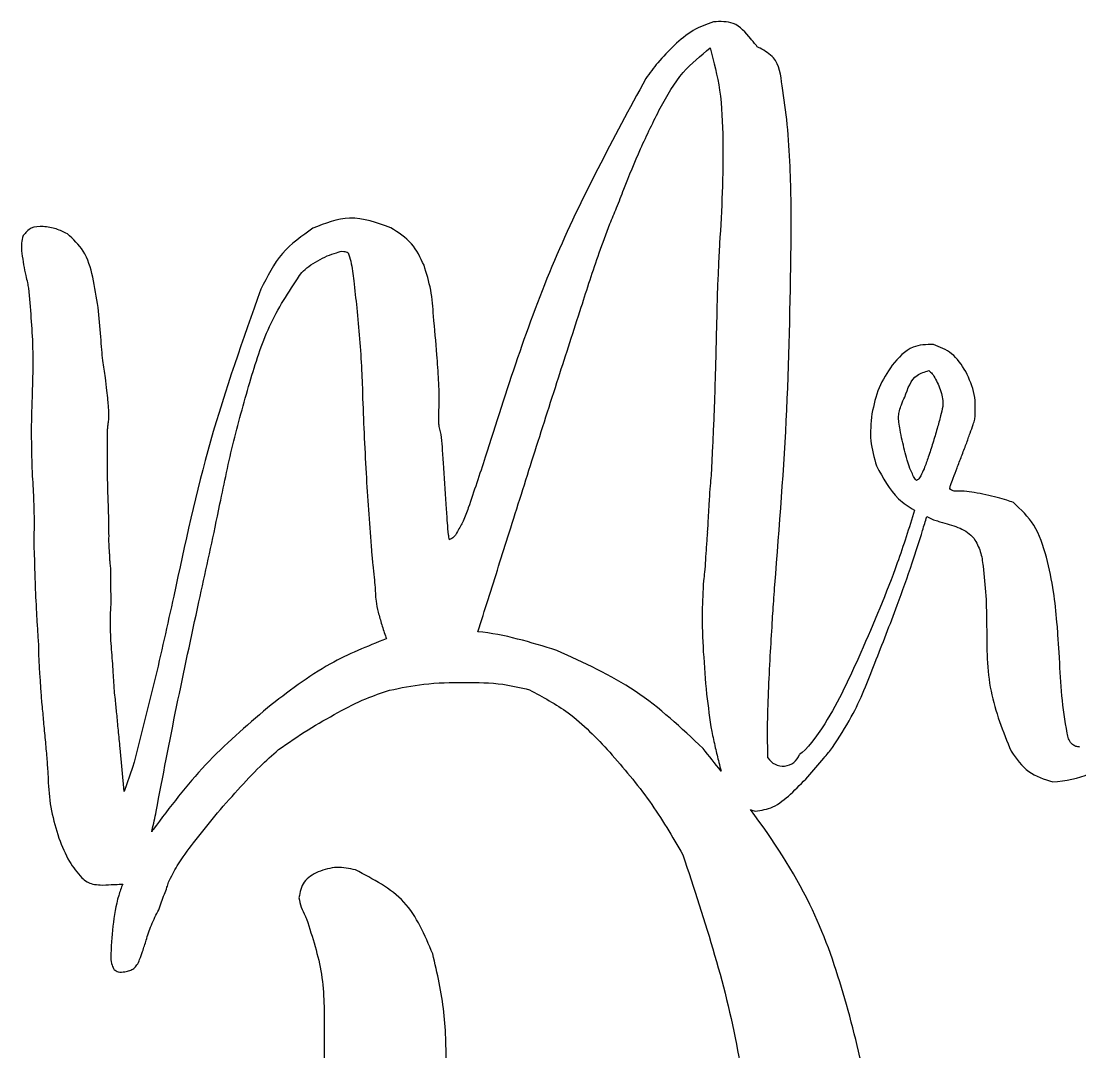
# Model space of a CAD drawing. Header units: inches. Extents: x -0.84 to 5.76, y -6.47 to 3.06.
# Drawn here: x -0.839 to 1.25, y 0.639 to 2.673 of the extents above; entities that cross this region are included whole.
import ezdxf

# ---------------------------------------------------------------- set-up
doc = ezdxf.new("R2010")
doc.units = ezdxf.units.IN
doc.header["$MEASUREMENT"] = 0

msp = doc.modelspace()

# ---------------------------------------------------------------- linework, layer by layer
for p, q in [((0.5253, 1.8351), (0.5225, 1.7762)), ((-0.4517, 1.6958), (-0.4469, 1.72)), ((1.2356, 1.2456), (1.2334, 1.2473))]:
    msp.add_line(p, q)
at = {"flags": 128}
for points in [[(-0.6647, 1.6284), (-0.6649, 1.6303), (-0.6659, 1.6302), (-0.6654, 1.6307)], [(-0.6647, 1.6284), (-0.6649, 1.6303), (-0.6659, 1.6302), (-0.6654, 1.6307)], [(-0.6647, 1.6284), (-0.6649, 1.6303), (-0.6659, 1.6302), (-0.6654, 1.6307)], [(-0.6191, 1.2), (-0.6357, 1.1527), (-0.6437, 1.2383)], [(-0.6191, 1.2), (-0.6357, 1.1527), (-0.6437, 1.2383)]]:
    msp.add_lwpolyline(points, dxfattribs=at)
msp.add_arc((0.6641, 1.2373), 0.0345, 211.0704, 340.4881)
for points, knots in [([(0.527, 2.6711), (0.5132, 2.6662), (0.4844, 2.6561), (0.4616, 2.6356), (0.4497, 2.6248)], [-0.2308126, -0.2308126, -0.2308126, -0.2308126, -0.1209726, 0, 0, 0, 0]), ([(0.6011, 2.6377), (0.5904, 2.6502), (0.5707, 2.6733), (0.5407, 2.6718), (0.527, 2.6711)], [-0.2173283, -0.2173283, -0.2173283, -0.2173283, -0.0994226, 0, 0, 0, 0]), ([(0.6117, 2.6243), (0.61, 2.6262), (0.6063, 2.6306), (0.6029, 2.6352), (0.6011, 2.6377)], [-0.04339881, -0.04339881, -0.04339881, -0.04339881, -0.02361331, 0, 0, 0, 0]), ([(0.4497, 2.6248), (0.4386, 2.6137), (0.4182, 2.5932), (0.4013, 2.5698), (0.3935, 2.5591)], [-0.2197938, -0.2197938, -0.2197938, -0.2197938, -0.1004178, 0, 0, 0, 0]), ([(0.422, 2.5012), (0.4357, 2.5258), (0.4612, 2.5715), (0.5019, 2.6044), (0.5207, 2.6196)], [-0.3946049, -0.3946049, -0.3946049, -0.3946049, -0.1829635, 0, 0, 0, 0]), ([(0.5207, 2.6196), (0.5278, 2.592), (0.5432, 2.5326), (0.5448, 2.4711), (0.5457, 2.4382)], [-0.4664429, -0.4664429, -0.4664429, -0.4664429, -0.2500404, 0, 0, 0, 0]), ([(0.6192, 2.6193), (0.618, 2.6196), (0.615, 2.6203), (0.6129, 2.6227), (0.6117, 2.6243)], [-0.02340834, -0.02340834, -0.02340834, -0.02340834, -0.0145297, 0, 0, 0, 0]), ([(0.6626, 2.5451), (0.66, 2.5657), (0.6559, 2.5979), (0.6289, 2.6137), (0.6192, 2.6193)], [-0.2290135, -0.2290135, -0.2290135, -0.2290135, -0.0822523, 0, 0, 0, 0]), ([(0.3935, 2.5591), (0.3295, 2.4411), (0.2001, 2.2023), (0.1183, 1.9432), (0.0769, 1.8121)], [-2.064999, -2.064999, -2.064999, -2.064999, -1.044405, 0, 0, 0, 0]), ([(0.6783, 2.3861), (0.677, 2.4137), (0.6744, 2.467), (0.6664, 2.5197), (0.6626, 2.5451)], [-0.4059474, -0.4059474, -0.4059474, -0.4059474, -0.1956531, 0, 0, 0, 0]), ([(0.3503, 2.341), (0.361, 2.3678), (0.3826, 2.4222), (0.4088, 2.4746), (0.422, 2.5012)], [-0.4460013, -0.4460013, -0.4460013, -0.4460013, -0.2264444, 0, 0, 0, 0]), ([(0.5457, 2.4382), (0.5456, 2.4036), (0.5454, 2.3354), (0.5412, 2.2675), (0.5391, 2.2341)], [-0.5188171, -0.5188171, -0.5188171, -0.5188171, -0.2548894, 0, 0, 0, 0]), ([(0.6803, 2.2619), (0.6804, 2.2786), (0.6807, 2.3201), (0.6792, 2.3615), (0.6783, 2.3861)], [-0.3157235, -0.3157235, -0.3157235, -0.3157235, -0.1878887, 0, 0, 0, 0]), ([(0.3226, 2.2725), (0.3272, 2.2831), (0.3369, 2.3057), (0.3457, 2.3287), (0.3503, 2.341)], [-0.1877027, -0.1877027, -0.1877027, -0.1877027, -0.1001695, 0, 0, 0, 0]), ([(-0.1096, 2.2649), (-0.1367, 2.2748), (-0.1884, 2.2937), (-0.2393, 2.2736), (-0.2635, 2.2641)], [-0.4033183, -0.4033183, -0.4033183, -0.4033183, -0.1913132, 0, 0, 0, 0]), ([(-0.7955, 2.2674), (-0.8039, 2.2674), (-0.8199, 2.2675), (-0.8302, 2.2553), (-0.8351, 2.2496)], [-0.1154325, -0.1154325, -0.1154325, -0.1154325, -0.0549679, 0, 0, 0, 0]), ([(-0.7479, 2.2528), (-0.7551, 2.2564), (-0.7701, 2.2641), (-0.7868, 2.2663), (-0.7955, 2.2674)], [-0.1273892, -0.1273892, -0.1273892, -0.1273892, -0.066185, 0, 0, 0, 0]), ([(-0.2635, 2.2641), (-0.285, 2.2489), (-0.3294, 2.2176), (-0.3535, 2.1688), (-0.3659, 2.1438)], [-0.4068825, -0.4068825, -0.4068825, -0.4068825, -0.2094814, 0, 0, 0, 0]), ([(-0.0441, 2.191), (-0.0512, 2.2061), (-0.0659, 2.237), (-0.0947, 2.2555), (-0.1096, 2.2649)], [-0.2553476, -0.2553476, -0.2553476, -0.2553476, -0.1308889, 0, 0, 0, 0]), ([(0.2662, 2.1084), (0.2777, 2.1442), (0.2954, 2.1993), (0.3155, 2.2535), (0.3226, 2.2725)], [-0.4410017, -0.4410017, -0.4410017, -0.4410017, -0.1546226, 0, 0, 0, 0]), ([(0.6806, 2.252), (0.6805, 2.2535), (0.6802, 2.2568), (0.6803, 2.26), (0.6803, 2.2619)], [-0.02494809, -0.02494809, -0.02494809, -0.02494809, -0.01376884, 0, 0, 0, 0]), ([(-0.8351, 2.2496), (-0.8365, 2.2446), (-0.8396, 2.233), (-0.8383, 2.2211), (-0.8375, 2.2143)], [-0.09047128, -0.09047128, -0.09047128, -0.09047128, -0.05134368, 0, 0, 0, 0]), ([(-0.6977, 2.1676), (-0.7023, 2.1858), (-0.7108, 2.2192), (-0.7362, 2.2423), (-0.7479, 2.2528)], [-0.256154, -0.256154, -0.256154, -0.256154, -0.1168538, 0, 0, 0, 0]), ([(0.6483, 1.5608), (0.6574, 1.6758), (0.6756, 1.9059), (0.6789, 2.1366), (0.6806, 2.252)], [-1.758024, -1.758024, -1.758024, -1.758024, -0.879474, 0, 0, 0, 0]), ([(-0.2539, 2.1998), (-0.2477, 2.2032), (-0.2358, 2.2095), (-0.2231, 2.2138), (-0.217, 2.2158)], [-0.1022049, -0.1022049, -0.1022049, -0.1022049, -0.0486643, 0, 0, 0, 0]), ([(-0.217, 2.2158), (-0.2121, 2.2174), (-0.2043, 2.2199), (-0.1967, 2.2169), (-0.1939, 2.2158)], [-0.06032464, -0.06032464, -0.06032464, -0.06032464, -0.02276147, 0, 0, 0, 0]), ([(-0.1939, 2.2158), (-0.1921, 2.2102), (-0.1862, 2.1921), (-0.1842, 2.1731), (-0.1829, 2.1601)], [-0.1445139, -0.1445139, -0.1445139, -0.1445139, -0.0992496, 0, 0, 0, 0]), ([(0.5391, 2.2341), (0.5383, 2.2183), (0.5368, 2.1883), (0.5355, 2.1582), (0.5348, 2.144)], [-0.2291858, -0.2291858, -0.2291858, -0.2291858, -0.1088813, 0, 0, 0, 0]), ([(-0.8375, 2.2143), (-0.8365, 2.2068), (-0.8345, 2.1922), (-0.8314, 2.1776), (-0.83, 2.1705)], [-0.1129991, -0.1129991, -0.1129991, -0.1129991, -0.0556251, 0, 0, 0, 0]), ([(-0.2854, 2.1766), (-0.2808, 2.1808), (-0.2712, 2.1896), (-0.2599, 2.1963), (-0.2539, 2.1998)], [-0.09962393, -0.09962393, -0.09962393, -0.09962393, -0.05284193, 0, 0, 0, 0]), ([(-0.3858, 1.967), (-0.3742, 2.0045), (-0.351, 2.0793), (-0.3072, 2.1442), (-0.2854, 2.1766)], [-0.5931906, -0.5931906, -0.5931906, -0.5931906, -0.2961571, 0, 0, 0, 0]), ([(-0.0254, 2.0905), (-0.0266, 2.1079), (-0.0289, 2.1421), (-0.0391, 2.1748), (-0.0441, 2.191)], [-0.26041, -0.26041, -0.26041, -0.26041, -0.1286117, 0, 0, 0, 0]), ([(-0.83, 2.1705), (-0.8288, 2.1659), (-0.8267, 2.1576), (-0.8254, 2.1492), (-0.8248, 2.1455)], [-0.06471111, -0.06471111, -0.06471111, -0.06471111, -0.0285523, 0, 0, 0, 0]), ([(-0.6817, 2.0495), (-0.6833, 2.069), (-0.6864, 2.1087), (-0.6939, 2.1477), (-0.6977, 2.1676)], [-0.3028318, -0.3028318, -0.3028318, -0.3028318, -0.1539405, 0, 0, 0, 0]), ([(-0.1829, 2.1601), (-0.1808, 2.1424), (-0.1763, 2.1044), (-0.173, 2.0662), (-0.1713, 2.0459)], [-0.291568, -0.291568, -0.291568, -0.291568, -0.1554395, 0, 0, 0, 0]), ([(-0.8248, 2.1455), (-0.8212, 2.1069), (-0.8145, 2.0358), (-0.8165, 1.9644), (-0.8174, 1.9319)], [-0.5434548, -0.5434548, -0.5434548, -0.5434548, -0.247839, 0, 0, 0, 0]), ([(-0.3659, 2.1438), (-0.4012, 2.0445), (-0.4718, 1.8463), (-0.516, 1.6407), (-0.538, 1.5382)], [-1.600715, -1.600715, -1.600715, -1.600715, -0.798299, 0, 0, 0, 0]), ([(0.5348, 2.144), (0.5344, 2.1275), (0.5335, 2.0917), (0.5327, 2.056), (0.5322, 2.0368)], [-0.2722249, -0.2722249, -0.2722249, -0.2722249, -0.1464612, 0, 0, 0, 0]), ([(-0.0152, 1.9639), (-0.0163, 1.9808), (-0.0191, 2.023), (-0.023, 2.0652), (-0.0254, 2.0905)], [-0.3228184, -0.3228184, -0.3228184, -0.3228184, -0.1936195, 0, 0, 0, 0]), ([(0.172, 1.8149), (0.1884, 1.8663), (0.2196, 1.9642), (0.2512, 2.0619), (0.2662, 2.1084)], [-0.7828953, -0.7828953, -0.7828953, -0.7828953, -0.3718735, 0, 0, 0, 0]), ([(-0.6777, 2.0028), (-0.6785, 2.0099), (-0.6803, 2.0254), (-0.6812, 2.0411), (-0.6817, 2.0495)], [-0.1191838, -0.1191838, -0.1191838, -0.1191838, -0.0645995, 0, 0, 0, 0]), ([(-0.1713, 2.0459), (-0.1698, 2.0253), (-0.1668, 1.9861), (-0.1657, 1.9467), (-0.1652, 1.9281)], [-0.2997687, -0.2997687, -0.2997687, -0.2997687, -0.1422938, 0, 0, 0, 0]), ([(0.5322, 2.0368), (0.5317, 2.0173), (0.5308, 1.9802), (0.5296, 1.9432), (0.5291, 1.9257)], [-0.2824093, -0.2824093, -0.2824093, -0.2824093, -0.1334023, 0, 0, 0, 0]), ([(0.9612, 2.0347), (0.9471, 2.0344), (0.9142, 2.0337), (0.8923, 2.0084), (0.8797, 1.9938)], [-0.2412219, -0.2412219, -0.2412219, -0.2412219, -0.1382804, 0, 0, 0, 0]), ([(1.0251, 1.9813), (1.0168, 1.9943), (1.001, 2.019), (0.9739, 2.0296), (0.9612, 2.0347)], [-0.2163756, -0.2163756, -0.2163756, -0.2163756, -0.1019945, 0, 0, 0, 0]), ([(-0.6698, 1.9437), (-0.6707, 1.9522), (-0.6731, 1.9719), (-0.676, 1.9916), (-0.6777, 2.0028)], [-0.1513232, -0.1513232, -0.1513232, -0.1513232, -0.0862104, 0, 0, 0, 0]), ([(0.8797, 1.9938), (0.8703, 1.9793), (0.8509, 1.9498), (0.8435, 1.9153), (0.8398, 1.8977)], [-0.2664611, -0.2664611, -0.2664611, -0.2664611, -0.1356159, 0, 0, 0, 0]), ([(-0.4469, 1.72), (-0.4383, 1.7616), (-0.421, 1.8447), (-0.3975, 1.9262), (-0.3858, 1.967)], [-0.6464809, -0.6464809, -0.6464809, -0.6464809, -0.3230335, 0, 0, 0, 0]), ([(-0.0146, 1.9049), (-0.0144, 1.9133), (-0.0138, 1.9329), (-0.0147, 1.9526), (-0.0152, 1.9639)], [-0.1498872, -0.1498872, -0.1498872, -0.1498872, -0.0859549, 0, 0, 0, 0]), ([(0.9045, 1.931), (0.9104, 1.9479), (0.9194, 1.9732), (0.9438, 1.9808), (0.952, 1.9833)], [-0.188079, -0.188079, -0.188079, -0.188079, -0.0624384, 0, 0, 0, 0]), ([(0.952, 1.9833), (0.9543, 1.9813), (0.9598, 1.9765), (0.9634, 1.9701), (0.9654, 1.9663)], [-0.05545972, -0.05545972, -0.05545972, -0.05545972, -0.03231312, 0, 0, 0, 0]), ([(0.9654, 1.9663), (0.9677, 1.9619), (0.9723, 1.9528), (0.9753, 1.9432), (0.9769, 1.9382)], [-0.07713044, -0.07713044, -0.07713044, -0.07713044, -0.03928305, 0, 0, 0, 0]), ([(1.0429, 1.8876), (1.0437, 1.9039), (1.0455, 1.9367), (1.0319, 1.9664), (1.0251, 1.9813)], [-0.2455508, -0.2455508, -0.2455508, -0.2455508, -0.1224514, 0, 0, 0, 0]), ([(-0.6666, 1.9112), (-0.667, 1.9157), (-0.668, 1.9266), (-0.6691, 1.9375), (-0.6698, 1.9437)], [-0.08313373, -0.08313373, -0.08313373, -0.08313373, -0.04807522, 0, 0, 0, 0]), ([(-0.8174, 1.9319), (-0.8178, 1.9217), (-0.8185, 1.901), (-0.819, 1.8802), (-0.8193, 1.8696)], [-0.158227, -0.158227, -0.158227, -0.158227, -0.0809509, 0, 0, 0, 0]), ([(-0.1652, 1.9281), (-0.1631, 1.8758), (-0.159, 1.7757), (-0.1514, 1.6758), (-0.1478, 1.6281)], [-0.7633348, -0.7633348, -0.7633348, -0.7633348, -0.3645834, 0, 0, 0, 0]), ([(0.5291, 1.9257), (0.5285, 1.91), (0.5274, 1.8799), (0.526, 1.8497), (0.5253, 1.8351)], [-0.2301977, -0.2301977, -0.2301977, -0.2301977, -0.111073, 0, 0, 0, 0]), ([(0.8941, 1.9041), (0.8953, 1.9081), (0.8982, 1.9173), (0.9022, 1.926), (0.9045, 1.931)], [-0.0733108, -0.0733108, -0.0733108, -0.0733108, -0.04169085, 0, 0, 0, 0]), ([(0.9769, 1.9382), (0.9781, 1.9335), (0.9804, 1.9249), (0.9799, 1.9161), (0.9797, 1.912)], [-0.06734516, -0.06734516, -0.06734516, -0.06734516, -0.03065191, 0, 0, 0, 0]), ([(-0.6659, 1.894), (-0.6659, 1.8964), (-0.6659, 1.9022), (-0.6663, 1.9079), (-0.6666, 1.9112)], [-0.04358426, -0.04358426, -0.04358426, -0.04358426, -0.02516258, 0, 0, 0, 0]), ([(-0.0147, 1.8822), (-0.0148, 1.8859), (-0.015, 1.8934), (-0.0147, 1.901), (-0.0146, 1.9049)], [-0.05754416, -0.05754416, -0.05754416, -0.05754416, -0.02946697, 0, 0, 0, 0]), ([(0.893, 1.8813), (0.8927, 1.8853), (0.8919, 1.893), (0.8934, 1.9005), (0.8941, 1.9041)], [-0.0581708, -0.0581708, -0.0581708, -0.0581708, -0.02768375, 0, 0, 0, 0]), ([(0.9797, 1.912), (0.9783, 1.906), (0.9748, 1.8915), (0.9708, 1.8772), (0.9685, 1.8688)], [-0.1135495, -0.1135495, -0.1135495, -0.1135495, -0.0667348, 0, 0, 0, 0]), ([(-0.6685, 1.8676), (-0.6682, 1.8705), (-0.6678, 1.8757), (-0.6669, 1.8808), (-0.6665, 1.8831)], [-0.03972196, -0.03972196, -0.03972196, -0.03972196, -0.01776006, 0, 0, 0, 0]), ([(-0.6665, 1.8831), (-0.6664, 1.8849), (-0.6661, 1.8885), (-0.666, 1.8921), (-0.6659, 1.894)], [-0.02773332, -0.02773332, -0.02773332, -0.02773332, -0.01447676, 0, 0, 0, 0]), ([(-0.0128, 1.8677), (-0.0133, 1.8695), (-0.0145, 1.8743), (-0.0146, 1.8792), (-0.0147, 1.8822)], [-0.03729421, -0.03729421, -0.03729421, -0.03729421, -0.02297771, 0, 0, 0, 0]), ([(0.8398, 1.8977), (0.8379, 1.8799), (0.8342, 1.8451), (0.8441, 1.8114), (0.8489, 1.795)], [-0.2641462, -0.2641462, -0.2641462, -0.2641462, -0.1292706, 0, 0, 0, 0]), ([(0.8995, 1.8457), (0.8981, 1.8525), (0.8956, 1.8643), (0.8938, 1.8763), (0.893, 1.8813)], [-0.09192813, -0.09192813, -0.09192813, -0.09192813, -0.03908695, 0, 0, 0, 0]), ([(1.0336, 1.8598), (1.0356, 1.8655), (1.0389, 1.8747), (1.0418, 1.884), (1.0429, 1.8876)], [-0.07433632, -0.07433632, -0.07433632, -0.07433632, -0.02802228, 0, 0, 0, 0]), ([(-0.8193, 1.8696), (-0.8192, 1.8605), (-0.8189, 1.8412), (-0.8186, 1.8219), (-0.8184, 1.8117)], [-0.1472336, -0.1472336, -0.1472336, -0.1472336, -0.0779654, 0, 0, 0, 0]), ([(-0.6687, 1.8385), (-0.6688, 1.8442), (-0.6691, 1.8539), (-0.6686, 1.8636), (-0.6685, 1.8676)], [-0.07386475, -0.07386475, -0.07386475, -0.07386475, -0.03048196, 0, 0, 0, 0]), ([(-0.0079, 1.8329), (-0.0084, 1.841), (-0.0091, 1.8528), (-0.012, 1.8642), (-0.0128, 1.8677)], [-0.08945851, -0.08945851, -0.08945851, -0.08945851, -0.02742742, 0, 0, 0, 0]), ([(0.9685, 1.8688), (0.9657, 1.8592), (0.9603, 1.8403), (0.9541, 1.8216), (0.951, 1.8124)], [-0.1498735, -0.1498735, -0.1498735, -0.1498735, -0.0740644, 0, 0, 0, 0]), ([(1.0167, 1.8143), (1.0198, 1.8223), (1.0256, 1.8373), (1.031, 1.8526), (1.0336, 1.8598)], [-0.1231563, -0.1231563, -0.1231563, -0.1231563, -0.0585181, 0, 0, 0, 0]), ([(-0.6687, 1.7844), (-0.6689, 1.7948), (-0.6691, 1.8128), (-0.6688, 1.8309), (-0.6687, 1.8385)], [-0.1375339, -0.1375339, -0.1375339, -0.1375339, -0.0582315, 0, 0, 0, 0]), ([(0.9094, 1.8066), (0.9077, 1.813), (0.9041, 1.826), (0.9011, 1.8391), (0.8995, 1.8457)], [-0.1024619, -0.1024619, -0.1024619, -0.1024619, -0.0517713, 0, 0, 0, 0]), ([(-0.0028, 1.7577), (-0.0036, 1.7713), (-0.0052, 1.7964), (-0.0071, 1.8214), (-0.0079, 1.8329)], [-0.1913243, -0.1913243, -0.1913243, -0.1913243, -0.08756, 0, 0, 0, 0]), ([(-0.8184, 1.8117), (-0.8181, 1.8016), (-0.8177, 1.783), (-0.8163, 1.7644), (-0.8157, 1.7559)], [-0.141844, -0.141844, -0.141844, -0.141844, -0.065237, 0, 0, 0, 0]), ([(0.0769, 1.8121), (0.0713, 1.7953), (0.0602, 1.762), (0.0489, 1.7288), (0.0433, 1.7124)], [-0.2673625, -0.2673625, -0.2673625, -0.2673625, -0.1317367, 0, 0, 0, 0]), ([(0.0825, 1.5318), (0.0963, 1.5756), (0.126, 1.67), (0.156, 1.7644), (0.172, 1.8149)], [-0.7541291, -0.7541291, -0.7541291, -0.7541291, -0.4038306, 0, 0, 0, 0]), ([(0.9198, 1.7794), (0.918, 1.783), (0.9136, 1.7917), (0.911, 1.8011), (0.9094, 1.8066)], [-0.07413454, -0.07413454, -0.07413454, -0.07413454, -0.04354089, 0, 0, 0, 0]), ([(0.951, 1.8124), (0.9484, 1.8047), (0.9441, 1.7921), (0.9383, 1.7802), (0.936, 1.7755)], [-0.1011602, -0.1011602, -0.1011602, -0.1011602, -0.0393091, 0, 0, 0, 0]), ([(1.0001, 1.7709), (1.0026, 1.7776), (1.0081, 1.7921), (1.0137, 1.8066), (1.0167, 1.8143)], [-0.1181876, -0.1181876, -0.1181876, -0.1181876, -0.0633983, 0, 0, 0, 0]), ([(-0.6668, 1.7147), (-0.6672, 1.7263), (-0.6681, 1.7495), (-0.6685, 1.7727), (-0.6687, 1.7844)], [-0.1769707, -0.1769707, -0.1769707, -0.1769707, -0.0891632, 0, 0, 0, 0]), ([(0.5225, 1.7762), (0.5218, 1.7694), (0.5203, 1.7537), (0.5193, 1.7379), (0.5186, 1.7289)], [-0.1204093, -0.1204093, -0.1204093, -0.1204093, -0.0686519, 0, 0, 0, 0]), ([(0.8489, 1.795), (0.8615, 1.7715), (0.8805, 1.7362), (0.9123, 1.7143), (0.9237, 1.7078)], [-0.3951905, -0.3951905, -0.3951905, -0.3951905, -0.1971787, -0.0980138, -0.0980138, -0.0980138, -0.0980138]), ([(0.9278, 1.7666), (0.9266, 1.7678), (0.923, 1.7713), (0.9211, 1.7761), (0.9198, 1.7794)], [-0.03860315, -0.03860315, -0.03860315, -0.03860315, -0.02638406, 0, 0, 0, 0]), ([(-0.8157, 1.7559), (-0.8153, 1.7477), (-0.8146, 1.7314), (-0.8142, 1.7151), (-0.8139, 1.7069)], [-0.124526, -0.124526, -0.124526, -0.124526, -0.0622909, 0, 0, 0, 0]), ([(0.0022, 1.6831), (0.0014, 1.6944), (-0.0005, 1.7193), (-0.002, 1.7442), (-0.0028, 1.7577)], [-0.190086, -0.190086, -0.190086, -0.190086, -0.1034547, 0, 0, 0, 0]), ([(0.936, 1.7755), (0.9347, 1.7729), (0.9327, 1.769), (0.929, 1.7672), (0.9278, 1.7666)], [-0.03146393, -0.03146393, -0.03146393, -0.03146393, -0.00973114, 0, 0, 0, 0]), ([(0.9933, 1.7503), (0.9938, 1.7524), (0.9955, 1.7594), (0.9982, 1.7661), (1.0001, 1.7709)], [-0.05497146, -0.05497146, -0.05497146, -0.05497146, -0.03896482, 0, 0, 0, 0]), ([(1.0003, 1.7458), (0.9991, 1.7463), (0.9965, 1.7473), (0.9944, 1.7493), (0.9933, 1.7503)], [-0.0213017, -0.0213017, -0.0213017, -0.0213017, -0.01140915, 0, 0, 0, 0]), ([(1.0087, 1.7454), (1.0072, 1.7453), (1.0044, 1.745), (1.0016, 1.7455), (1.0003, 1.7458)], [-0.02151882, -0.02151882, -0.02151882, -0.02151882, -0.01000893, 0, 0, 0, 0]), ([(1.0416, 1.7427), (1.035, 1.7438), (1.0241, 1.7457), (1.0131, 1.7455), (1.0087, 1.7454)], [-0.08384201, -0.08384201, -0.08384201, -0.08384201, -0.03315143, 0, 0, 0, 0]), ([(1.0871, 1.7327), (1.0796, 1.7346), (1.0646, 1.7385), (1.0492, 1.7413), (1.0416, 1.7427)], [-0.1184985, -0.1184985, -0.1184985, -0.1184985, -0.0594177, 0, 0, 0, 0]), ([(-0.6657, 1.6563), (-0.6658, 1.6642), (-0.6659, 1.6837), (-0.6664, 1.7032), (-0.6668, 1.7147)], [-0.1484707, -0.1484707, -0.1484707, -0.1484707, -0.0882061, 0, 0, 0, 0]), ([(0.5186, 1.7289), (0.518, 1.7189), (0.5167, 1.6989), (0.5158, 1.6789), (0.5154, 1.669)], [-0.1525328, -0.1525328, -0.1525328, -0.1525328, -0.0758502, 0, 0, 0, 0]), ([(1.1189, 1.723), (1.1147, 1.7244), (1.1043, 1.7281), (1.0936, 1.731), (1.0871, 1.7327)], [-0.08440022, -0.08440022, -0.08440022, -0.08440022, -0.05056525, 0, 0, 0, 0]), ([(1.1843, 1.6151), (1.1777, 1.6373), (1.1653, 1.6791), (1.1337, 1.709), (1.1189, 1.723)], [-0.3254739, -0.3254739, -0.3254739, -0.3254739, -0.1525843, 0, 0, 0, 0]), ([(-0.8139, 1.7069), (-0.8137, 1.6996), (-0.8134, 1.6868), (-0.8135, 1.6741), (-0.8135, 1.6686)], [-0.09738488, -0.09738488, -0.09738488, -0.09738488, -0.0418808, 0, 0, 0, 0]), ([(-0.4883, 1.5267), (-0.4821, 1.5548), (-0.4696, 1.6111), (-0.4577, 1.6675), (-0.4517, 1.6958)], [-0.4393329, -0.4393329, -0.4393329, -0.4393329, -0.2200447, 0, 0, 0, 0]), ([(0.0433, 1.7124), (0.0401, 1.7036), (0.0343, 1.6875), (0.0259, 1.6726), (0.0221, 1.6659)], [-0.1299458, -0.1299458, -0.1299458, -0.1299458, -0.0587525, 0, 0, 0, 0]), ([(0.9237, 1.7078), (0.9132, 1.6728), (0.883, 1.5773), (0.8432, 1.4853), (0.8179, 1.4268)], [-0.7631766, -0.7631766, -0.7631766, -0.7631766, -0.4848092, 0, 0, 0, 0]), ([(0.9194, 1.6041), (0.9263, 1.6253), (0.9362, 1.6555), (0.9453, 1.686), (0.948, 1.695)], [-0.3119511, -0.3119511, -0.3119511, -0.3119511, -0.1418893, -0.0698647, -0.0698647, -0.0698647, -0.0698647]), ([(0.006, 1.6496), (0.0054, 1.6528), (0.0035, 1.6639), (0.0027, 1.6751), (0.0022, 1.6831)], [-0.08563222, -0.08563222, -0.08563222, -0.08563222, -0.06050046, 0, 0, 0, 0]), ([(0.9587, 1.6898), (0.9621, 1.6887), (0.9689, 1.6864), (0.9758, 1.6845), (0.9792, 1.6836)], [-0.05441299, -0.05441299, -0.05441299, -0.05441299, -0.02695234, 0, 0, 0, 0]), ([(0.9792, 1.6836), (0.9851, 1.682), (0.9968, 1.6788), (1.0081, 1.6744), (1.0136, 1.6722)], [-0.09215608, -0.09215608, -0.09215608, -0.09215608, -0.04521443, 0, 0, 0, 0]), ([(1.0136, 1.6722), (1.0188, 1.6696), (1.0292, 1.6646), (1.0372, 1.6562), (1.0413, 1.6521)], [-0.08744502, -0.08744502, -0.08744502, -0.08744502, -0.04378847, 0, 0, 0, 0]), ([(-0.8135, 1.6686), (-0.8138, 1.6639), (-0.8146, 1.6541), (-0.8143, 1.6442), (-0.8141, 1.6389)], [-0.07529099, -0.07529099, -0.07529099, -0.07529099, -0.03995922, 0, 0, 0, 0]), ([(-0.6653, 1.6332), (-0.6654, 1.636), (-0.6659, 1.6436), (-0.6658, 1.6513), (-0.6657, 1.6563)], [-0.05863614, -0.05863614, -0.05863614, -0.05863614, -0.03780449, 0, 0, 0, 0]), ([(0.0221, 1.6659), (0.0195, 1.661), (0.0156, 1.6538), (0.0083, 1.6506), (0.006, 1.6496)], [-0.05962357, -0.05962357, -0.05962357, -0.05962357, -0.01883454, 0, 0, 0, 0]), ([(0.5151, 1.664), (0.5143, 1.6546), (0.513, 1.6362), (0.5118, 1.6179), (0.5112, 1.6089)], [-0.1403452, -0.1403452, -0.1403452, -0.1403452, -0.0685311, 0, 0, 0, 0]), ([(0.5154, 1.669), (0.5152, 1.6681), (0.5149, 1.6664), (0.515, 1.6647), (0.5151, 1.664)], [-0.01268578, -0.01268578, -0.01268578, -0.01268578, -0.00561525, 0, 0, 0, 0]), ([(1.0413, 1.6521), (1.046, 1.6436), (1.0555, 1.6265), (1.0579, 1.6071), (1.0591, 1.5972)], [-0.1476858, -0.1476858, -0.1476858, -0.1476858, -0.0745407, 0, 0, 0, 0]), ([(-0.8141, 1.6389), (-0.8139, 1.6337), (-0.8136, 1.6239), (-0.8131, 1.6141), (-0.8129, 1.6096)], [-0.074672, -0.074672, -0.074672, -0.074672, -0.03483856, 0, 0, 0, 0]), ([(-0.6654, 1.6307), (-0.6653, 1.631), (-0.6651, 1.6318), (-0.6652, 1.6327), (-0.6653, 1.6332)], [-0.006403864, -0.006403864, -0.006403864, -0.006403864, -0.004042613, 0, 0, 0, 0]), ([(-0.8129, 1.6096), (-0.8125, 1.5929), (-0.8116, 1.5556), (-0.8096, 1.5184), (-0.8085, 1.4979)], [-0.2838714, -0.2838714, -0.2838714, -0.2838714, -0.1567607, 0, 0, 0, 0]), ([(-0.6644, 1.6225), (-0.6644, 1.6237), (-0.6644, 1.6256), (-0.6646, 1.6276), (-0.6647, 1.6284)], [-0.01494047, -0.01494047, -0.01494047, -0.01494047, -0.00620901, 0, 0, 0, 0]), ([(-0.6639, 1.6108), (-0.664, 1.613), (-0.6643, 1.617), (-0.6644, 1.6209), (-0.6644, 1.6225)], [-0.0298717, -0.0298717, -0.0298717, -0.0298717, -0.01246392, 0, 0, 0, 0]), ([(-0.6619, 1.5913), (-0.6624, 1.5949), (-0.6632, 1.6013), (-0.6637, 1.6078), (-0.6639, 1.6108)], [-0.04963032, -0.04963032, -0.04963032, -0.04963032, -0.02234345, 0, 0, 0, 0]), ([(-0.1478, 1.6281), (-0.1469, 1.6188), (-0.1453, 1.6011), (-0.1434, 1.5835), (-0.1425, 1.5751)], [-0.1352374, -0.1352374, -0.1352374, -0.1352374, -0.0642008, 0, 0, 0, 0]), ([(0.5112, 1.6089), (0.5108, 1.6011), (0.5099, 1.5876), (0.5082, 1.5742), (0.5075, 1.5685)], [-0.1029324, -0.1029324, -0.1029324, -0.1029324, -0.0437667, 0, 0, 0, 0]), ([(1.205, 1.4868), (1.2032, 1.5069), (1.1992, 1.5501), (1.1895, 1.5924), (1.1843, 1.6151)], [-0.3304202, -0.3304202, -0.3304202, -0.3304202, -0.1772357, 0, 0, 0, 0]), ([(-0.6618, 1.5475), (-0.6619, 1.5549), (-0.662, 1.5695), (-0.662, 1.5841), (-0.6619, 1.5913)], [-0.1112232, -0.1112232, -0.1112232, -0.1112232, -0.055342, 0, 0, 0, 0]), ([(0.8456, 1.4062), (0.8605, 1.4441), (0.8864, 1.5096), (0.9096, 1.5761), (0.9194, 1.6041)], [-0.536496, -0.536496, -0.536496, -0.536496, -0.2261604, 0, 0, 0, 0]), ([(1.0591, 1.5972), (1.0612, 1.5779), (1.0655, 1.5386), (1.0659, 1.4991), (1.0662, 1.479)], [-0.3009468, -0.3009468, -0.3009468, -0.3009468, -0.1526561, 0, 0, 0, 0]), ([(-0.1425, 1.5751), (-0.1418, 1.5686), (-0.1407, 1.5584), (-0.1403, 1.5481), (-0.1401, 1.5444)], [-0.0782422, -0.0782422, -0.0782422, -0.0782422, -0.02829853, 0, 0, 0, 0]), ([(0.5075, 1.5685), (0.5063, 1.5482), (0.5034, 1.5015), (0.5058, 1.4547), (0.5071, 1.4282)], [-0.3566711, -0.3566711, -0.3566711, -0.3566711, -0.201557, 0, 0, 0, 0]), ([(-0.6619, 1.5136), (-0.6618, 1.5184), (-0.6615, 1.5297), (-0.6617, 1.541), (-0.6618, 1.5475)], [-0.08630773, -0.08630773, -0.08630773, -0.08630773, -0.04964998, 0, 0, 0, 0]), ([(0.6431, 1.4854), (0.6441, 1.5019), (0.6458, 1.5271), (0.6476, 1.5522), (0.6483, 1.5608)], [-0.1921533, -0.1921533, -0.1921533, -0.1921533, -0.0657939, 0, 0, 0, 0]), ([(-0.538, 1.5382), (-0.5505, 1.4816), (-0.5755, 1.3684), (-0.6046, 1.2562), (-0.6191, 1.2)], [-0.8832113, -0.8832113, -0.8832113, -0.8832113, -0.4416217, 0, 0, 0, 0]), ([(-0.5727, 1.1134), (-0.5595, 1.1824), (-0.533, 1.3205), (-0.5032, 1.4579), (-0.4883, 1.5267)], [-1.071534, -1.071534, -1.071534, -1.071534, -0.536577, 0, 0, 0, 0]), ([(-0.1401, 1.5444), (-0.1398, 1.5391), (-0.1391, 1.5264), (-0.1361, 1.514), (-0.1344, 1.5067)], [-0.09694796, -0.09694796, -0.09694796, -0.09694796, -0.05659753, 0, 0, 0, 0]), ([(-0.6629, 1.479), (-0.663, 1.4856), (-0.6632, 1.4972), (-0.6623, 1.5087), (-0.6619, 1.5136)], [-0.0879251, -0.0879251, -0.0879251, -0.0879251, -0.03727552, 0, 0, 0, 0]), ([(-0.1344, 1.5067), (-0.1322, 1.4984), (-0.1278, 1.4816), (-0.1221, 1.4652), (-0.1192, 1.457)], [-0.1321724, -0.1321724, -0.1321724, -0.1321724, -0.066706, 0, 0, 0, 0]), ([(-0.8085, 1.4979), (-0.8079, 1.4877), (-0.8066, 1.4672), (-0.8053, 1.4467), (-0.8047, 1.4364)], [-0.1565842, -0.1565842, -0.1565842, -0.1565842, -0.078911, 0, 0, 0, 0]), ([(0.6358, 1.3491), (0.6369, 1.3729), (0.639, 1.4183), (0.6418, 1.4637), (0.6431, 1.4854)], [-0.3466606, -0.3466606, -0.3466606, -0.3466606, -0.1649827, 0, 0, 0, 0]), ([(1.2101, 1.4156), (1.2093, 1.4274), (1.2076, 1.4511), (1.2059, 1.4749), (1.205, 1.4868)], [-0.1813458, -0.1813458, -0.1813458, -0.1813458, -0.0912919, 0, 0, 0, 0]), ([(-0.6605, 1.433), (-0.6611, 1.4407), (-0.6623, 1.456), (-0.6627, 1.4714), (-0.6629, 1.479)], [-0.1169209, -0.1169209, -0.1169209, -0.1169209, -0.0579112, 0, 0, 0, 0]), ([(1.0662, 1.479), (1.0664, 1.4358), (1.0668, 1.3504), (1.0986, 1.2712), (1.1143, 1.2321)], [-0.6440319, -0.6440319, -0.6440319, -0.6440319, -0.3179033, 0, 0, 0, 0]), ([(-0.1186, 1.4541), (-0.1562, 1.439), (-0.2409, 1.4051), (-0.313, 1.349), (-0.3531, 1.3179)], [-0.6916717, -0.6916717, -0.6916717, -0.6916717, -0.3846708, 0, 0, 0, 0]), ([(-0.8047, 1.4364), (-0.8047, 1.429), (-0.8047, 1.4128), (-0.8036, 1.3967), (-0.8029, 1.3879)], [-0.1233244, -0.1233244, -0.1233244, -0.1233244, -0.0674437, 0, 0, 0, 0]), ([(-0.6572, 1.3877), (-0.6577, 1.3953), (-0.6587, 1.4104), (-0.6599, 1.4255), (-0.6605, 1.433)], [-0.1155102, -0.1155102, -0.1155102, -0.1155102, -0.0574285, 0, 0, 0, 0]), ([(0.5065, 1.2378), (0.4637, 1.2781), (0.3782, 1.3584), (0.2714, 1.4069), (0.2181, 1.431)], [-0.8872345, -0.8872345, -0.8872345, -0.8872345, -0.4426331, 0, 0, 0, 0]), ([(0.5071, 1.4282), (0.5089, 1.4004), (0.5122, 1.3478), (0.5199, 1.2958), (0.5236, 1.2713)], [-0.4008484, -0.4008484, -0.4008484, -0.4008484, -0.1882116, 0, 0, 0, 0]), ([(0.8179, 1.4268), (0.7962, 1.3788), (0.7618, 1.3023), (0.711, 1.2348), (0.6966, 1.2257)], [-0.6369822, -0.6369822, -0.6369822, -0.6369822, -0.2371058, 0, 0, 0, 0]), ([(0.7619, 1.2396), (0.7749, 1.2594), (0.809, 1.3117), (0.8316, 1.3701), (0.8456, 1.4062)], [-0.4747517, -0.4747517, -0.4747517, -0.4747517, -0.2943753, 0, 0, 0, 0]), ([(1.2249, 1.2679), (1.221, 1.2923), (1.2131, 1.3413), (1.2111, 1.3908), (1.2101, 1.4156)], [-0.3774547, -0.3774547, -0.3774547, -0.3774547, -0.1889232, 0, 0, 0, 0]), ([(-0.8029, 1.3879), (-0.8022, 1.3781), (-0.8008, 1.3585), (-0.7995, 1.3388), (-0.7989, 1.3288)], [-0.1503201, -0.1503201, -0.1503201, -0.1503201, -0.0761067, 0, 0, 0, 0]), ([(-0.6551, 1.352), (-0.6554, 1.3571), (-0.6561, 1.369), (-0.6568, 1.3809), (-0.6572, 1.3877)], [-0.09074961, -0.09074961, -0.09074961, -0.09074961, -0.05189195, 0, 0, 0, 0]), ([(-0.1122, 1.3525), (-0.0897, 1.3572), (-0.0409, 1.3672), (0.0091, 1.3678), (0.036, 1.3681)], [-0.3794289, -0.3794289, -0.3794289, -0.3794289, -0.2047824, 0, 0, 0, 0]), ([(0.036, 1.3681), (0.0613, 1.368), (0.1045, 1.3677), (0.1464, 1.3576), (0.1638, 1.3535)], [-0.3275143, -0.3275143, -0.3275143, -0.3275143, -0.1357391, 0, 0, 0, 0]), ([(-0.6503, 1.3063), (-0.6512, 1.3157), (-0.6527, 1.3309), (-0.6545, 1.3461), (-0.6551, 1.352)], [-0.1166104, -0.1166104, -0.1166104, -0.1166104, -0.0452728, 0, 0, 0, 0]), ([(-0.2139, 1.3088), (-0.1958, 1.3183), (-0.163, 1.3355), (-0.1279, 1.3473), (-0.1122, 1.3525)], [-0.2814891, -0.2814891, -0.2814891, -0.2814891, -0.1258528, 0, 0, 0, 0]), ([(0.1638, 1.3535), (0.1901, 1.3394), (0.2498, 1.3076), (0.2963, 1.2583), (0.3223, 1.2307)], [-0.5123501, -0.5123501, -0.5123501, -0.5123501, -0.2863843, 0, 0, 0, 0]), ([(0.6345, 1.2195), (0.6341, 1.2394), (0.6332, 1.2826), (0.6349, 1.3258), (0.6358, 1.3491)], [-0.329289, -0.329289, -0.329289, -0.329289, -0.1772949, 0, 0, 0, 0]), ([(-0.7989, 1.3288), (-0.7982, 1.3229), (-0.7968, 1.3116), (-0.7959, 1.3002), (-0.7955, 1.2948)], [-0.08686219, -0.08686219, -0.08686219, -0.08686219, -0.0415894, 0, 0, 0, 0]), ([(-0.3531, 1.3179), (-0.3952, 1.2817), (-0.4789, 1.2099), (-0.5454, 1.1219), (-0.5785, 1.0781)], [-0.8379706, -0.8379706, -0.8379706, -0.8379706, -0.4164928, 0, 0, 0, 0]), ([(-0.6437, 1.2383), (-0.6448, 1.2501), (-0.6471, 1.2728), (-0.6493, 1.2955), (-0.6503, 1.3063)], [-0.1737036, -0.1737036, -0.1737036, -0.1737036, -0.0831326, 0, 0, 0, 0]), ([(-0.3313, 1.2354), (-0.312, 1.2487), (-0.274, 1.2751), (-0.2337, 1.2976), (-0.2139, 1.3088)], [-0.3517743, -0.3517743, -0.3517743, -0.3517743, -0.1733158, 0, 0, 0, 0]), ([(-0.7955, 1.2948), (-0.7944, 1.2829), (-0.7921, 1.2592), (-0.79, 1.2355), (-0.789, 1.2238)], [-0.181182, -0.181182, -0.181182, -0.181182, -0.0899818, 0, 0, 0, 0]), ([(0.5236, 1.2713), (0.5259, 1.2606), (0.5304, 1.2402), (0.5354, 1.2198), (0.5378, 1.2101)], [-0.1595726, -0.1595726, -0.1595726, -0.1595726, -0.0761163, 0, 0, 0, 0]), ([(1.2334, 1.2473), (1.2313, 1.2504), (1.2271, 1.2567), (1.2256, 1.2641), (1.2249, 1.2679)], [-0.05710327, -0.05710327, -0.05710327, -0.05710327, -0.02876699, 0, 0, 0, 0]), ([(-0.4114, 1.1562), (-0.397, 1.1718), (-0.3715, 1.1995), (-0.3435, 1.2245), (-0.3313, 1.2354)], [-0.2862513, -0.2862513, -0.2862513, -0.2862513, -0.1247731, 0, 0, 0, 0]), ([(0.7449, 1.2187), (0.7479, 1.2223), (0.7537, 1.2291), (0.7592, 1.2362), (0.7619, 1.2396)], [-0.06843145, -0.06843145, -0.06843145, -0.06843145, -0.03288977, 0, 0, 0, 0]), ([(1.1968, 1.1717), (1.2222, 1.1746), (1.2758, 1.1807), (1.3106, 1.2223), (1.3288, 1.2441)], [-0.395892, -0.395892, -0.395892, -0.395892, -0.2079723, 0, 0, 0, 0]), ([(1.25, 1.2405), (1.2475, 1.2407), (1.2422, 1.2412), (1.2378, 1.2441), (1.2356, 1.2456)], [-0.03939189, -0.03939189, -0.03939189, -0.03939189, -0.01996948, 0, 0, 0, 0]), ([(-0.789, 1.2238), (-0.7881, 1.2134), (-0.7866, 1.1956), (-0.7859, 1.1776), (-0.7856, 1.17)], [-0.1367158, -0.1367158, -0.1367158, -0.1367158, -0.0578578, 0, 0, 0, 0]), ([(0.3223, 1.2307), (0.3495, 1.199), (0.4038, 1.1359), (0.4457, 1.0639), (0.4666, 1.0281)], [-0.6328997, -0.6328997, -0.6328997, -0.6328997, -0.3154376, 0, 0, 0, 0]), ([(0.6791, 1.1474), (0.6907, 1.1586), (0.7139, 1.1812), (0.7345, 1.2062), (0.7449, 1.2187)], [-0.2466145, -0.2466145, -0.2466145, -0.2466145, -0.1238064, 0, 0, 0, 0]), ([(1.1143, 1.2321), (1.1248, 1.2173), (1.1456, 1.188), (1.1799, 1.1771), (1.1968, 1.1717)], [-0.2660802, -0.2660802, -0.2660802, -0.2660802, -0.1312368, 0, 0, 0, 0]), ([(-0.7856, 1.17), (-0.7842, 1.1515), (-0.7813, 1.1144), (-0.77, 1.0788), (-0.7644, 1.061)], [-0.2829803, -0.2829803, -0.2829803, -0.2829803, -0.1418947, 0, 0, 0, 0]), ([(-0.4988, 1.0517), (-0.4851, 1.0692), (-0.4571, 1.1051), (-0.4268, 1.1389), (-0.4114, 1.1562)], [-0.3461673, -0.3461673, -0.3461673, -0.3461673, -0.176486, 0, 0, 0, 0]), ([(0.6095, 1.1139), (0.6215, 1.1159), (0.6478, 1.1201), (0.6681, 1.1377), (0.6791, 1.1474)], [-0.1995642, -0.1995642, -0.1995642, -0.1995642, -0.1090314, 0, 0, 0, 0]), ([(-0.5808, 1.0765), (-0.5793, 1.0827), (-0.5764, 1.0949), (-0.5739, 1.1073), (-0.5727, 1.1134)], [-0.09611338, -0.09611338, -0.09611338, -0.09611338, -0.04755645, 0, 0, 0, 0]), ([(0.83, 0.5707), (0.8009, 0.6946), (0.7545, 0.8913), (0.6447, 1.0572), (0.6005, 1.117)], [-1.904071, -1.904071, -1.904071, -1.904071, -0.947714, -0.384575, -0.384575, -0.384575, -0.384575]), ([(-0.7644, 1.061), (-0.7584, 1.0451), (-0.7475, 1.0165), (-0.7281, 0.993), (-0.7195, 0.9825)], [-0.2310208, -0.2310208, -0.2310208, -0.2310208, -0.1023368, 0, 0, 0, 0]), ([(-0.5482, 0.9739), (-0.5427, 0.9849), (-0.5289, 1.0124), (-0.5101, 1.0369), (-0.4988, 1.0517)], [-0.2344156, -0.2344156, -0.2344156, -0.2344156, -0.1415793, 0, 0, 0, 0]), ([(0.4666, 1.0281), (0.5102, 0.8962), (0.6078, 0.6011), (0.6028, 0.2898), (0.6001, 0.1176)], [-2.352064, -2.352064, -2.352064, -2.352064, -1.300663, 0, 0, 0, 0]), ([(-0.1793, 0.9981), (-0.1917, 1.0008), (-0.2165, 1.0062), (-0.2406, 0.9984), (-0.2527, 0.9944)], [-0.1898232, -0.1898232, -0.1898232, -0.1898232, -0.0951432, 0, 0, 0, 0]), ([(-0.7195, 0.9825), (-0.7161, 0.9797), (-0.7097, 0.9741), (-0.7016, 0.9714), (-0.6977, 0.9701)], [-0.06428742, -0.06428742, -0.06428742, -0.06428742, -0.03095937, 0, 0, 0, 0]), ([(-0.2527, 0.9944), (-0.2634, 0.9887), (-0.2841, 0.9775), (-0.2887, 0.9545), (-0.2909, 0.9433)], [-0.1698539, -0.1698539, -0.1698539, -0.1698539, -0.0825971, 0, 0, 0, 0]), ([(-0.0267, 0.8323), (-0.0424, 0.8695), (-0.0734, 0.9432), (-0.1443, 0.9799), (-0.1793, 0.9981)], [-0.5888089, -0.5888089, -0.5888089, -0.5888089, -0.290884, 0, 0, 0, 0]), ([(-0.6977, 0.9701), (-0.6928, 0.9693), (-0.6808, 0.9676), (-0.6687, 0.9686), (-0.6617, 0.9692)], [-0.09181827, -0.09181827, -0.09181827, -0.09181827, -0.05384135, 0, 0, 0, 0]), ([(-0.6386, 0.9703), (-0.6416, 0.9628), (-0.6577, 0.9168), (-0.6603, 0.8666), (-0.6624, 0.8246)], [-0.3770568, -0.3770568, -0.3770568, -0.3770568, -0.3145591, 0, 0, 0, 0]), ([(-0.6617, 0.9692), (-0.6562, 0.9693), (-0.6485, 0.9695), (-0.6409, 0.9701), (-0.6386, 0.9703)], [-0.07088695, -0.07088695, -0.07088695, -0.07088695, -0.02948167, -0.01220511, -0.01220511, -0.01220511, -0.01220511]), ([(-0.5565, 0.9501), (-0.5547, 0.9547), (-0.5516, 0.9625), (-0.5492, 0.9706), (-0.5482, 0.9739)], [-0.06408867, -0.06408867, -0.06408867, -0.06408867, -0.02701264, 0, 0, 0, 0]), ([(-0.5673, 0.9195), (-0.5657, 0.9247), (-0.5624, 0.935), (-0.5585, 0.9451), (-0.5565, 0.9501)], [-0.08238581, -0.08238581, -0.08238581, -0.08238581, -0.04165038, 0, 0, 0, 0]), ([(-0.2909, 0.9433), (-0.2898, 0.937), (-0.2875, 0.9244), (-0.2813, 0.9131), (-0.2783, 0.9075)], [-0.09689583, -0.09689583, -0.09689583, -0.09689583, -0.04853448, 0, 0, 0, 0]), ([(-0.5821, 0.8892), (-0.5798, 0.8945), (-0.5753, 0.9048), (-0.5699, 0.9147), (-0.5673, 0.9195)], [-0.08574177, -0.08574177, -0.08574177, -0.08574177, -0.04186972, 0, 0, 0, 0]), ([(-0.2783, 0.9075), (-0.278, 0.9065), (-0.2776, 0.9042), (-0.2764, 0.9023), (-0.2758, 0.9013)], [-0.01699154, -0.01699154, -0.01699154, -0.01699154, -0.00874244, 0, 0, 0, 0]), ([(-0.2758, 0.9013), (-0.2641, 0.8653), (-0.2405, 0.7928), (-0.2409, 0.7166), (-0.241, 0.6784)], [-0.5765098, -0.5765098, -0.5765098, -0.5765098, -0.2894173, 0, 0, 0, 0]), ([(-0.5921, 0.8595), (-0.5909, 0.8643), (-0.5882, 0.8744), (-0.5842, 0.8841), (-0.5821, 0.8892)], [-0.07969247, -0.07969247, -0.07969247, -0.07969247, -0.04234199, 0, 0, 0, 0]), ([(-0.6052, 0.8213), (-0.6032, 0.8267), (-0.5987, 0.8393), (-0.5945, 0.8521), (-0.5921, 0.8595)], [-0.1025107, -0.1025107, -0.1025107, -0.1025107, -0.0594969, 0, 0, 0, 0]), ([(-0.6624, 0.8246), (-0.6618, 0.8196), (-0.6608, 0.8114), (-0.6569, 0.804), (-0.6554, 0.8012)], [-0.06269774, -0.06269774, -0.06269774, -0.06269774, -0.02475294, 0, 0, 0, 0]), ([(-0.6167, 0.8036), (-0.6145, 0.8058), (-0.6094, 0.8109), (-0.6067, 0.8176), (-0.6052, 0.8213)], [-0.05423243, -0.05423243, -0.05423243, -0.05423243, -0.03064895, 0, 0, 0, 0]), ([(-0.0005, 0.6001), (-0.0004, 0.6395), (-0.0004, 0.7178), (-0.0179, 0.7942), (-0.0267, 0.8323)], [-0.5952111, -0.5952111, -0.5952111, -0.5952111, -0.2962759, 0, 0, 0, 0]), ([(-0.6554, 0.8012), (-0.6529, 0.7996), (-0.6466, 0.7956), (-0.6391, 0.7967), (-0.6346, 0.7973)], [-0.05521606, -0.05521606, -0.05521606, -0.05521606, -0.03350469, 0, 0, 0, 0]), ([(-0.6346, 0.7973), (-0.6312, 0.7978), (-0.6248, 0.7989), (-0.6193, 0.8021), (-0.6167, 0.8036)], [-0.0485517, -0.0485517, -0.0485517, -0.0485517, -0.02233518, 0, 0, 0, 0]), ([(-0.241, 0.6784), (-0.2405, 0.5177), (-0.2395, 0.1964), (-0.2434, -0.1248), (-0.2453, -0.2854)], [-2.447952, -2.447952, -2.447952, -2.447952, -1.223762, 0, 0, 0, 0])]:
    msp.add_open_spline(points, degree=3, knots=knots)
for points in [[(0.948, 1.695), (0.9515, 1.6933), (0.9551, 1.6916), (0.9587, 1.6898)], [(0.0624, 1.468), (0.069, 1.4893), (0.0757, 1.5106), (0.0825, 1.5318)], [(0.2181, 1.431), (0.1664, 1.447), (0.1148, 1.4629), (0.0624, 1.468)], [(-0.1192, 1.457), (-0.1188, 1.456), (-0.1185, 1.4551), (-0.1181, 1.4541)], [(-0.1181, 1.4541), (-0.1183, 1.4541), (-0.1185, 1.4541), (-0.1186, 1.4541)], [(0.5421, 1.193), (0.5303, 1.208), (0.5184, 1.2229), (0.5065, 1.2378)], [(0.5378, 1.2101), (0.5392, 1.2044), (0.5406, 1.1987), (0.5421, 1.193)], [(0.6005, 1.117), (0.6035, 1.1159), (0.6065, 1.1149), (0.6095, 1.1139)], [(-0.5785, 1.0781), (-0.5795, 1.0765), (-0.5805, 1.075), (-0.5815, 1.0734)], [(-0.5815, 1.0734), (-0.5813, 1.0744), (-0.581, 1.0754), (-0.5808, 1.0765)]]:
    msp.add_open_spline(points, degree=3)

doc.saveas('drawing.dxf')
